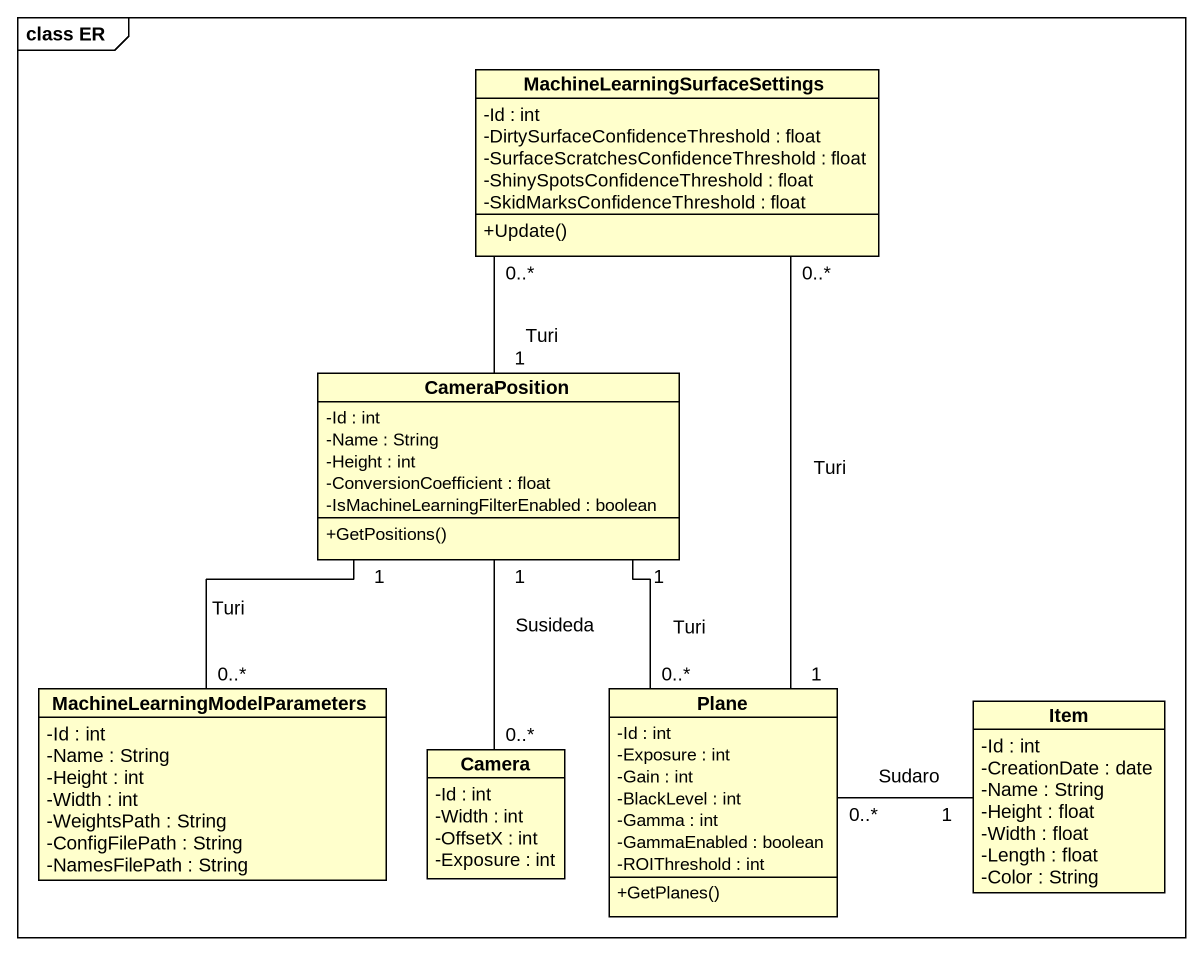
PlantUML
@startuml
mainframe class ER
hide circle
hide empty members
skinparam classAttributeIconSize 0
class "MachineLearningSurfaceSettings" as MachineLearningSurfaceSettin {
  -Id : int
  -DirtySurfaceConfidenceThreshold : float
  -SurfaceScratchesConfidenceThreshold : float
  -ShinySpotsConfidenceThreshold : float
  -SkidMarksConfidenceThreshold : float
  +Update()
}
class CameraPosition {
  -Id : int
  -Name : String
  -Height : int
  -ConversionCoefficient : float
  -IsMachineLearningFilterEnabled : boolean
  +GetPositions()
}
class "MachineLearningModelParameters" as MachineLearningModelParamete {
  -Id : int
  -Name : String
  -Height : int
  -Width : int
  -WeightsPath : String
  -ConfigFilePath : String
  -NamesFilePath : String
}
class Plane {
  -Id : int
  -Exposure : int
  -Gain : int
  -BlackLevel : int
  -Gamma : int
  -GammaEnabled : boolean
  -ROIThreshold : int
  +GetPlanes()
}
class Camera {
  -Id : int
  -Width : int
  -OffsetX : int
  -Exposure : int
}
class Item {
  -Id : int
  -CreationDate : date
  -Name : String
  -Height : float
  -Width : float
  -Length : float
  -Color : String
}
CameraPosition "1" -up- "0..*" MachineLearningSurfaceSettin : Turi
MachineLearningModelParamete "0..*" -up- "1" CameraPosition : Turi
Plane "1" -up- "0..*" MachineLearningSurfaceSettin : Turi
Plane "0..*" -up- "1" CameraPosition : Turi
Camera "0..*" -up- "1" CameraPosition : Susideda
Item "1" -left- "0..*" Plane : Sudaro
@enduml
